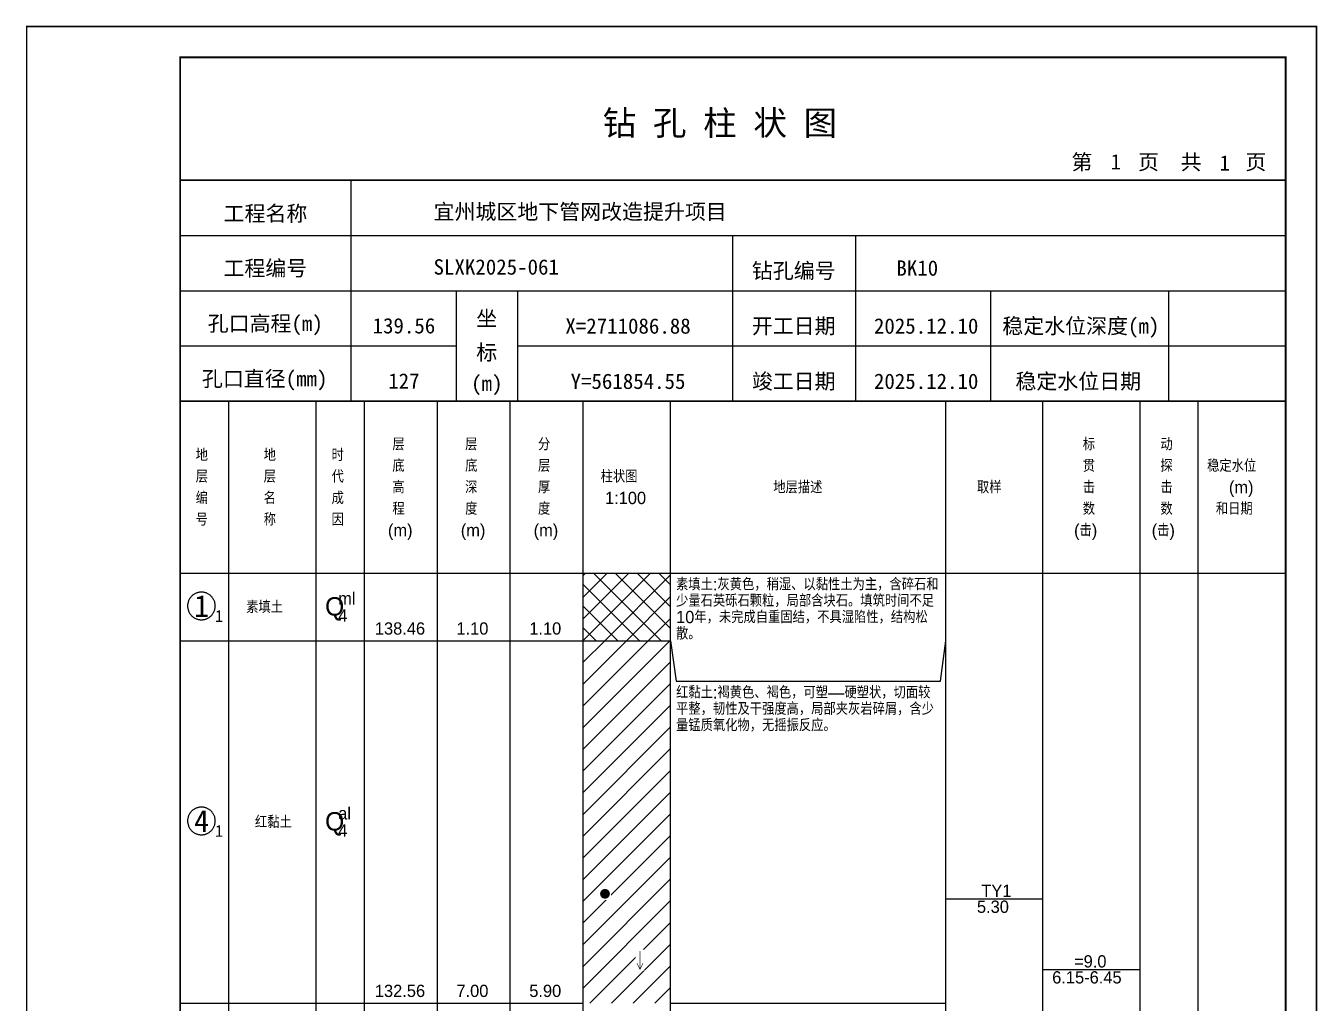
# Model space of a CAD drawing. Header units: millimetres. Extents: x 12489 to 89920, y 4630 to 4927.
# Drawn here: x 14469.3 to 14679.6, y 4767.7 to 4926.8 of the extents above; entities that cross this region are included whole.
import ezdxf
from ezdxf.enums import TextEntityAlignment as Align

# ---------------------------------------------------------------- set-up
doc = ezdxf.new("R2010")
doc.units = ezdxf.units.MM
doc.layers.add('GICAD_QUYANG', color=7, linetype='Continuous')
doc.layers.add('ZZT_TC', color=7, linetype='Continuous')
doc.styles.add('成果图图块', font='', dxfattribs={"height": 2.5})
doc.styles.add('成果图模板', font='')
doc.styles.add('成果图模板标题', font='simhei.ttf')
doc.styles.add('成果图表体', font='Comfont.shx', dxfattribs={"height": 2, "bigfont": 'Hztxt12a.shx'})
doc.styles.get('成果图图块').set_extended_font_data('FangSong_GB2312')
doc.styles.get('成果图模板').set_extended_font_data('FangSong_GB2312')

# ---------------------------------------------------------------- blocks, each defined once
blk = doc.blocks.new('DCBH-1-1-922', base_point=(0.3, -0.11))
at = {"layer": 'ZZT_TC', "color": 7}
blk.add_polyline3d([(-0.19, 2.31, 0), (-0.3, 2.31, 0), (-0.41, 2.3, 0), (-0.52, 2.29, 0), (-0.63, 2.27, 0), (-0.73, 2.24, 0), (-0.84, 2.21, 0), (-0.95, 2.18, 0), (-1.05, 2.14, 0), (-1.15, 2.09, 0), (-1.25, 2.04, 0), (-1.35, 1.99, 0), (-1.44, 1.93, 0), (-1.53, 1.87, 0), (-1.62, 1.8, 0), (-1.7, 1.73, 0), (-1.78, 1.65, 0), (-1.86, 1.57, 0), (-1.93, 1.49, 0), (-2, 1.4, 0), (-2.06, 1.31, 0), (-2.12, 1.22, 0), (-2.17, 1.12, 0), (-2.22, 1.02, 0), (-2.27, 0.92, 0), (-2.31, 0.82, 0), (-2.34, 0.71, 0), (-2.37, 0.61, 0), (-2.4, 0.5, 0), (-2.41, 0.39, 0), (-2.43, 0.28, 0), (-2.44, 0.17, 0), (-2.44, 0.06, 0), (-2.44, -0.05, 0), (-2.43, -0.16, 0), (-2.41, -0.27, 0), (-2.4, -0.38, 0), (-2.37, -0.49, 0), (-2.34, -0.6, 0), (-2.31, -0.7, 0), (-2.27, -0.8, 0), (-2.22, -0.9, 0), (-2.17, -1, 0), (-2.12, -1.1, 0), (-2.06, -1.19, 0), (-2, -1.28, 0), (-1.93, -1.37, 0), (-1.86, -1.45, 0), (-1.78, -1.53, 0), (-1.7, -1.61, 0), (-1.62, -1.68, 0), (-1.53, -1.75, 0), (-1.44, -1.81, 0), (-1.35, -1.87, 0), (-1.25, -1.93, 0), (-1.15, -1.98, 0), (-1.05, -2.02, 0), (-0.95, -2.06, 0), (-0.84, -2.1, 0), (-0.73, -2.13, 0), (-0.63, -2.15, 0), (-0.52, -2.17, 0), (-0.41, -2.18, 0), (-0.3, -2.19, 0), (-0.19, -2.19, 0), (-0.08, -2.19, 0), (0.03, -2.18, 0), (0.14, -2.17, 0), (0.25, -2.15, 0), (0.36, -2.13, 0), (0.47, -2.1, 0), (0.57, -2.06, 0), (0.67, -2.02, 0), (0.77, -1.98, 0), (0.87, -1.93, 0), (0.97, -1.87, 0), (1.06, -1.81, 0), (1.15, -1.75, 0), (1.24, -1.68, 0), (1.32, -1.61, 0), (1.4, -1.53, 0), (1.48, -1.45, 0), (1.55, -1.37, 0), (1.62, -1.28, 0), (1.68, -1.19, 0), (1.74, -1.1, 0), (1.8, -1, 0), (1.85, -0.9, 0), (1.89, -0.8, 0), (1.93, -0.7, 0), (1.97, -0.6, 0), (2, -0.49, 0), (2.02, -0.38, 0), (2.04, -0.27, 0), (2.05, -0.16, 0), (2.06, -0.05, 0), (2.06, 0.06, 0), (2.06, 0.17, 0), (2.05, 0.28, 0), (2.04, 0.39, 0), (2.02, 0.5, 0), (2, 0.61, 0), (1.97, 0.71, 0), (1.93, 0.82, 0), (1.89, 0.92, 0), (1.85, 1.02, 0), (1.8, 1.12, 0), (1.74, 1.22, 0), (1.68, 1.31, 0), (1.62, 1.4, 0), (1.55, 1.49, 0), (1.48, 1.57, 0), (1.4, 1.65, 0), (1.32, 1.73, 0), (1.24, 1.8, 0), (1.15, 1.87, 0), (1.06, 1.93, 0), (0.97, 1.99, 0), (0.87, 2.04, 0), (0.77, 2.09, 0), (0.67, 2.14, 0), (0.57, 2.18, 0), (0.47, 2.21, 0), (0.36, 2.24, 0), (0.25, 2.27, 0), (0.14, 2.29, 0), (0.03, 2.3, 0), (-0.08, 2.31, 0), (-0.19, 2.31, 0)], dxfattribs=at)
at = {"style": '成果图图块'}
blk.add_text('1', height=3.57, dxfattribs=at).set_placement((-0.16, -1.74), align=Align.CENTER)
blk.add_text('1', height=1.91, dxfattribs=at).set_placement((2.03, -2.53))
blk = doc.blocks.new('DCBH-1-1-923', base_point=(0.3, -0.11))
at = {"layer": 'ZZT_TC', "color": 7}
blk.add_polyline3d([(-0.19, 2.31, 0), (-0.3, 2.31, 0), (-0.41, 2.3, 0), (-0.52, 2.29, 0), (-0.63, 2.27, 0), (-0.73, 2.24, 0), (-0.84, 2.21, 0), (-0.95, 2.18, 0), (-1.05, 2.14, 0), (-1.15, 2.09, 0), (-1.25, 2.04, 0), (-1.35, 1.99, 0), (-1.44, 1.93, 0), (-1.53, 1.87, 0), (-1.62, 1.8, 0), (-1.7, 1.73, 0), (-1.78, 1.65, 0), (-1.86, 1.57, 0), (-1.93, 1.49, 0), (-2, 1.4, 0), (-2.06, 1.31, 0), (-2.12, 1.22, 0), (-2.17, 1.12, 0), (-2.22, 1.02, 0), (-2.27, 0.92, 0), (-2.31, 0.82, 0), (-2.34, 0.71, 0), (-2.37, 0.61, 0), (-2.4, 0.5, 0), (-2.41, 0.39, 0), (-2.43, 0.28, 0), (-2.44, 0.17, 0), (-2.44, 0.06, 0), (-2.44, -0.05, 0), (-2.43, -0.16, 0), (-2.41, -0.27, 0), (-2.4, -0.38, 0), (-2.37, -0.49, 0), (-2.34, -0.6, 0), (-2.31, -0.7, 0), (-2.27, -0.8, 0), (-2.22, -0.9, 0), (-2.17, -1, 0), (-2.12, -1.1, 0), (-2.06, -1.19, 0), (-2, -1.28, 0), (-1.93, -1.37, 0), (-1.86, -1.45, 0), (-1.78, -1.53, 0), (-1.7, -1.61, 0), (-1.62, -1.68, 0), (-1.53, -1.75, 0), (-1.44, -1.81, 0), (-1.35, -1.87, 0), (-1.25, -1.93, 0), (-1.15, -1.98, 0), (-1.05, -2.02, 0), (-0.95, -2.06, 0), (-0.84, -2.1, 0), (-0.73, -2.13, 0), (-0.63, -2.15, 0), (-0.52, -2.17, 0), (-0.41, -2.18, 0), (-0.3, -2.19, 0), (-0.19, -2.19, 0), (-0.08, -2.19, 0), (0.03, -2.18, 0), (0.14, -2.17, 0), (0.25, -2.15, 0), (0.36, -2.13, 0), (0.47, -2.1, 0), (0.57, -2.06, 0), (0.67, -2.02, 0), (0.77, -1.98, 0), (0.87, -1.93, 0), (0.97, -1.87, 0), (1.06, -1.81, 0), (1.15, -1.75, 0), (1.24, -1.68, 0), (1.32, -1.61, 0), (1.4, -1.53, 0), (1.48, -1.45, 0), (1.55, -1.37, 0), (1.62, -1.28, 0), (1.68, -1.19, 0), (1.74, -1.1, 0), (1.8, -1, 0), (1.85, -0.9, 0), (1.89, -0.8, 0), (1.93, -0.7, 0), (1.97, -0.6, 0), (2, -0.49, 0), (2.02, -0.38, 0), (2.04, -0.27, 0), (2.05, -0.16, 0), (2.06, -0.05, 0), (2.06, 0.06, 0), (2.06, 0.17, 0), (2.05, 0.28, 0), (2.04, 0.39, 0), (2.02, 0.5, 0), (2, 0.61, 0), (1.97, 0.71, 0), (1.93, 0.82, 0), (1.89, 0.92, 0), (1.85, 1.02, 0), (1.8, 1.12, 0), (1.74, 1.22, 0), (1.68, 1.31, 0), (1.62, 1.4, 0), (1.55, 1.49, 0), (1.48, 1.57, 0), (1.4, 1.65, 0), (1.32, 1.73, 0), (1.24, 1.8, 0), (1.15, 1.87, 0), (1.06, 1.93, 0), (0.97, 1.99, 0), (0.87, 2.04, 0), (0.77, 2.09, 0), (0.67, 2.14, 0), (0.57, 2.18, 0), (0.47, 2.21, 0), (0.36, 2.24, 0), (0.25, 2.27, 0), (0.14, 2.29, 0), (0.03, 2.3, 0), (-0.08, 2.31, 0), (-0.19, 2.31, 0)], dxfattribs=at)
at = {"style": '成果图图块'}
blk.add_text('4', height=3.57, dxfattribs=at).set_placement((-0.16, -1.74), align=Align.CENTER)
blk.add_text('1', height=1.91, dxfattribs=at).set_placement((2.03, -2.53))
blk = doc.blocks.new('gkqy1.dwg', base_point=(0.8, 0))
blk.add_wipeout([(-0.2, -0.2), (1.8, -0.2), (1.8, 1.8), (-0.2, 1.8)])
at = {"layer": 'GICAD_QUYANG'}
h = blk.add_hatch(color=7, dxfattribs=at)
edge = h.paths.add_edge_path()
edge.add_arc((0.8, 0.8), 0.8, 0, 360)
blk = doc.blocks.new('zztSLbg.dwg', base_point=(0.5, 0))
blk.add_wipeout([(-0.2, -0.2), (1.2, -0.2), (1.2, 3.2), (-0.2, 3.2)])
at = {"color": 7, "const_width": 0.1}
for points in [[(0.5, 3), (0.5, 0)], [(0, 1), (0.5, 0), (1, 1)]]:
    blk.add_lwpolyline(points, dxfattribs=at)
blk = doc.blocks.new('钻孔柱状图路桥昇龙制图梁世成校核莫家里.dwg10', base_point=(25, 236))
for p, q in [((52.82, 236), (52.82, 272)), ((25, 263), (205, 263)), ((115, 236), (115, 263)), ((135, 236), (135, 263)), ((25, 254), (205, 254)), ((70, 236), (70, 254)), ((80, 236), (80, 254)), ((157, 236), (157, 254)), ((185.95, 236), (185.95, 254)), ((25, 245), (70, 245)), ((80, 245), (205, 245))]:
    blk.add_line(p, q)
for points, const_width in [([(0, 0), (210, 0), (210, 297), (0, 297)], 0.25), ([(25, 5), (205, 5), (205, 292), (25, 292)], 0.3)]:
    blk.add_lwpolyline(points, close=True, dxfattribs=dict(const_width=const_width))
at = {"const_width": 0.3}
for points in [[(25, 272), (205, 272)], [(25, 236), (205, 236)]]:
    blk.add_lwpolyline(points, dxfattribs=at)
for s, height, style, p in [('钻 孔 柱 状 图', 4, '成果图模板标题', (93.8, 279.31)), ('第', 2.5, '成果图模板', (170.12, 273.7)), ('页', 2.5, '成果图模板', (180.96, 273.7)), ('共', 2.5, '成果图模板', (187.88, 273.7)), ('页', 2.5, '成果图模板', (198.44, 273.7)), ('工程名称', 2.5, '成果图模板', (32.07, 265.32)), ('宜州城区地下管网改造提升项目', 2.5, '成果图模板', (66.26, 265.61)), ('工程编号', 2.5, '成果图模板', (32.05, 256.41)), ('SLXK2025-061', 2.5, '成果图模板', (66.26, 256.61)), ('钻孔编号', 2.5, '成果图模板', (118.08, 256)), ('BK10', 2.5, '成果图模板', (141.61, 256.43)), ('孔口高程(m)', 2.5, '成果图模板', (29.48, 247.41)), ('坐', 2.5, '成果图模板', (73.21, 248.24)), ('开工日期', 2.5, '成果图模板', (118.08, 247)), ('稳定水位深度(m)', 2.5, '成果图模板', (158.86, 247)), ('标', 2.5, '成果图模板', (73.21, 242.7)), ('孔口直径(mm)', 2.5, '成果图模板', (28.54, 238.41)), ('(m) ', 2.5, '成果图模板', (72.38, 237.65)), ('竣工日期', 2.5, '成果图模板', (118.08, 238)), ('稳定水位日期', 2.5, '成果图模板', (160.99, 238))]:
    blk.add_text(s, height=height, dxfattribs=dict(style=style)).set_placement(p)
at = {"style": '成果图模板'}
for s, p in [('1', (177.35, 273.74)), ('1', (195.08, 273.53)), ('139.56', (61.43, 247.04)), ('X=2711086.88', (97.92, 247)), ('2025.12.10', (146.46, 247)), ('127', (61.43, 238.04)), ('Y=561854.55', (97.92, 238)), ('2025.12.10', (146.46, 238))]:
    blk.add_text(s, height=2.5, dxfattribs=at).set_placement(p, align=Align.CENTER)

msp = doc.modelspace()

# ---------------------------------------------------------------- hatches: boundary and pattern name
at = {"linetype": 'Continuous'}
h = msp.add_hatch(dxfattribs=at)
h.set_pattern_fill('GKSTT', scale=0.5, style=0, pattern_type=2)
h.set_pattern_definition([(45, (0, 0), (-1.76776695, 1.76776695), []), (135, (0, 0), (-1.76776695, -1.76776695), [])])
h.paths.add_polyline_path([(14560.06, 4826.71), (14574.29, 4826.71), (14574.29, 4837.71), (14560.06, 4837.71)])
h = msp.add_hatch(dxfattribs=at)
h.set_pattern_fill('GKNXT', scale=0.5, style=0, pattern_type=2)
h.set_pattern_definition([(45, (0, 0), (-1.76776695, 1.76776695), [])])
h.paths.add_polyline_path([(14560.06, 4767.71), (14574.29, 4767.71), (14574.29, 4826.71), (14560.06, 4826.71)])

# ---------------------------------------------------------------- linework, layer by layer
at = {"color": 0}
for p, q in [((14494.45, 4837.71), (14502.35, 4837.71)), ((14494.45, 4826.71), (14494.45, 4837.71)), ((14502.35, 4826.71), (14502.35, 4837.71)), ((14494.45, 4826.71), (14502.35, 4826.71)), ((14494.45, 4826.71), (14502.35, 4826.71)), ((14494.45, 4767.71), (14494.45, 4826.71)), ((14502.35, 4767.71), (14502.35, 4826.71)), ((14494.45, 4767.71), (14502.35, 4767.71))]:
    msp.add_line(p, q, dxfattribs=at)
for points in [[(14494.45, 4865.71), (14502.35, 4865.71)], [(14494.45, 4837.71), (14494.45, 4865.71)], [(14502.35, 4837.71), (14502.35, 4865.71)], [(14502.35, 4865.71), (14516.58, 4865.71)], [(14502.35, 4837.71), (14502.35, 4865.71)], [(14516.58, 4837.71), (14516.58, 4865.71)], [(14516.58, 4865.71), (14524.49, 4865.71)], [(14516.58, 4837.71), (14516.58, 4865.71)], [(14524.49, 4837.71), (14524.49, 4865.71)], [(14524.49, 4865.71), (14536.35, 4865.71)], [(14524.49, 4837.71), (14524.49, 4865.71)], [(14536.35, 4837.71), (14536.35, 4865.71)], [(14536.35, 4865.71), (14548.2, 4865.71)], [(14536.35, 4837.71), (14536.35, 4865.71)], [(14548.2, 4837.71), (14548.2, 4865.71)], [(14548.2, 4865.71), (14560.06, 4865.71)], [(14548.2, 4837.71), (14548.2, 4865.71)], [(14560.06, 4837.71), (14560.06, 4865.71)], [(14560.06, 4865.71), (14574.29, 4865.71)], [(14560.06, 4837.71), (14560.06, 4865.71)], [(14574.29, 4837.71), (14574.29, 4865.71)], [(14574.29, 4865.71), (14619.11, 4865.71)], [(14574.29, 4837.71), (14574.29, 4865.71)], [(14619.11, 4837.71), (14619.11, 4865.71)], [(14619.11, 4865.71), (14634.92, 4865.71)], [(14619.11, 4837.71), (14619.11, 4865.71)], [(14634.92, 4837.71), (14634.92, 4865.71)], [(14634.92, 4865.71), (14650.73, 4865.71)], [(14634.92, 4837.71), (14634.92, 4865.71)], [(14650.73, 4837.71), (14650.73, 4865.71)], [(14650.73, 4865.71), (14660.22, 4865.71)], [(14650.73, 4837.71), (14650.73, 4865.71)], [(14660.22, 4837.71), (14660.22, 4865.71)], [(14660.22, 4865.71), (14674.45, 4865.71)], [(14660.22, 4837.71), (14660.22, 4865.71)], [(14674.45, 4837.71), (14674.45, 4865.71)], [(14494.45, 4837.71), (14502.35, 4837.71)], [(14494.45, 4643.71), (14494.45, 4837.71)], [(14494.45, 4837.71), (14502.35, 4837.71)], [(14502.35, 4643.71), (14502.35, 4837.71)], [(14502.35, 4837.71), (14516.58, 4837.71)], [(14502.35, 4643.71), (14502.35, 4837.71)], [(14502.35, 4837.71), (14516.58, 4837.71)], [(14502.35, 4837.71), (14516.58, 4837.71)], [(14502.35, 4826.71), (14502.35, 4837.71)], [(14516.58, 4643.71), (14516.58, 4837.71)], [(14516.58, 4826.71), (14516.58, 4837.71)], [(14516.58, 4837.71), (14524.49, 4837.71)], [(14516.58, 4643.71), (14516.58, 4837.71)], [(14516.58, 4837.71), (14524.49, 4837.71)], [(14516.58, 4837.71), (14524.49, 4837.71)], [(14516.58, 4826.71), (14516.58, 4837.71)], [(14524.49, 4643.71), (14524.49, 4837.71)], [(14524.49, 4826.71), (14524.49, 4837.71)], [(14524.49, 4837.71), (14536.35, 4837.71)], [(14524.49, 4643.71), (14524.49, 4837.71)], [(14524.49, 4837.71), (14536.35, 4837.71)], [(14524.49, 4837.71), (14536.35, 4837.71)], [(14524.49, 4826.71), (14524.49, 4837.71)], [(14536.35, 4643.71), (14536.35, 4837.71)], [(14536.35, 4826.71), (14536.35, 4837.71)], [(14536.35, 4837.71), (14548.2, 4837.71)], [(14536.35, 4643.71), (14536.35, 4837.71)], [(14536.35, 4837.71), (14548.2, 4837.71)], [(14536.35, 4837.71), (14548.2, 4837.71)], [(14536.35, 4826.71), (14536.35, 4837.71)], [(14548.2, 4643.71), (14548.2, 4837.71)], [(14548.2, 4826.71), (14548.2, 4837.71)], [(14548.2, 4837.71), (14560.06, 4837.71)], [(14548.2, 4643.71), (14548.2, 4837.71)], [(14548.2, 4837.71), (14560.06, 4837.71)], [(14548.2, 4837.71), (14560.06, 4837.71)], [(14548.2, 4826.71), (14548.2, 4837.71)], [(14560.06, 4643.71), (14560.06, 4837.71)], [(14560.06, 4826.71), (14560.06, 4837.71)], [(14560.06, 4837.71), (14574.29, 4837.71)], [(14560.06, 4643.71), (14560.06, 4837.71)], [(14560.06, 4837.71), (14574.29, 4837.71)], [(14574.29, 4643.71), (14574.29, 4837.71)], [(14574.29, 4837.71), (14619.11, 4837.71)], [(14574.29, 4643.71), (14574.29, 4837.71)], [(14574.29, 4837.71), (14619.11, 4837.71)], [(14574.29, 4826.71), (14574.29, 4837.71)], [(14619.11, 4643.71), (14619.11, 4837.71)], [(14619.11, 4826.71), (14619.11, 4837.71)], [(14619.11, 4837.71), (14634.92, 4837.71)], [(14619.11, 4643.71), (14619.11, 4837.71)], [(14619.11, 4837.71), (14634.92, 4837.71)], [(14634.92, 4643.71), (14634.92, 4837.71)], [(14634.92, 4837.71), (14650.73, 4837.71)], [(14634.92, 4643.71), (14634.92, 4837.71)], [(14634.92, 4837.71), (14650.73, 4837.71)], [(14650.73, 4643.71), (14650.73, 4837.71)], [(14650.73, 4837.71), (14660.22, 4837.71)], [(14650.73, 4643.71), (14650.73, 4837.71)], [(14650.73, 4837.71), (14660.22, 4837.71)], [(14660.22, 4643.71), (14660.22, 4837.71)], [(14660.22, 4837.71), (14674.45, 4837.71)], [(14660.22, 4643.71), (14660.22, 4837.71)], [(14660.22, 4837.71), (14674.45, 4837.71)], [(14674.45, 4643.71), (14674.45, 4837.71)], [(14502.35, 4826.71), (14516.58, 4826.71)], [(14502.35, 4826.71), (14516.58, 4826.71)], [(14502.35, 4767.71), (14502.35, 4826.71)], [(14516.58, 4767.71), (14516.58, 4826.71)], [(14516.58, 4826.71), (14524.49, 4826.71)], [(14516.58, 4826.71), (14524.49, 4826.71)], [(14516.58, 4767.71), (14516.58, 4826.71)], [(14524.49, 4767.71), (14524.49, 4826.71)], [(14524.49, 4826.71), (14536.35, 4826.71)], [(14524.49, 4826.71), (14536.35, 4826.71)], [(14524.49, 4767.71), (14524.49, 4826.71)], [(14536.35, 4767.71), (14536.35, 4826.71)], [(14536.35, 4826.71), (14548.2, 4826.71)], [(14536.35, 4826.71), (14548.2, 4826.71)], [(14536.35, 4767.71), (14536.35, 4826.71)], [(14548.2, 4767.71), (14548.2, 4826.71)], [(14548.2, 4826.71), (14560.06, 4826.71)], [(14548.2, 4826.71), (14560.06, 4826.71)], [(14548.2, 4767.71), (14548.2, 4826.71)], [(14560.06, 4767.71), (14560.06, 4826.71)], [(14574.29, 4826.71), (14575.19, 4820.11)], [(14574.29, 4767.71), (14574.29, 4826.71)], [(14618.22, 4820.11), (14619.11, 4826.71)], [(14619.11, 4767.71), (14619.11, 4826.71)], [(14575.19, 4820.11), (14618.22, 4820.11)], [(14619.11, 4784.71), (14634.92, 4784.71)], [(14634.92, 4773.21), (14650.73, 4773.21)], [(14502.35, 4767.71), (14516.58, 4767.71)], [(14516.58, 4767.71), (14524.49, 4767.71)], [(14524.49, 4767.71), (14536.35, 4767.71)], [(14536.35, 4767.71), (14548.2, 4767.71)], [(14548.2, 4767.71), (14560.06, 4767.71)], [(14574.29, 4767.71), (14619.11, 4767.71)]]:
    msp.add_lwpolyline(points, dxfattribs=at)
at = {"color": 7, "flags": 128}
msp.add_lwpolyline([(14560.06, 4826.71), (14574.29, 4826.71)], dxfattribs=at)

# ---------------------------------------------------------------- block references
for name, p in [('DCBH-1-1-922', (14498.4, 4832.21)), ('DCBH-1-1-923', (14498.4, 4797.21))]:
    msp.add_blockref(name, p)

# ---------------------------------------------------------------- texts
at = {"color": 0, "style": '成果图表体'}
for s, height, p in [('层', 2, (14529, 4857.71)), ('层', 2, (14540.85, 4857.71)), ('分', 2, (14552.71, 4857.71)), ('标', 2, (14641.41, 4857.71)), ('动', 2, (14654.05, 4857.71)), ('地', 2, (14496.98, 4855.96)), ('地', 2, (14508.05, 4855.96)), ('时', 2, (14519.11, 4855.96)), ('底', 2, (14529, 4854.21)), ('底', 2, (14540.85, 4854.21)), ('层', 2, (14552.71, 4854.21)), ('贯', 2, (14641.41, 4854.21)), ('探', 2, (14654.05, 4854.21)), ('稳定水位', 2, (14661.65, 4854.21)), ('层', 2, (14496.98, 4852.46)), ('层', 2, (14508.05, 4852.46)), ('代', 2, (14519.11, 4852.46)), ('高', 2, (14529, 4850.71)), ('深', 2, (14540.85, 4850.71)), ('厚', 2, (14552.71, 4850.71)), ('柱状图', 2, (14562.91, 4852.46)), ('地层描述', 2, (14591.02, 4850.71)), ('取样', 2, (14624.18, 4850.71)), ('击', 2, (14641.41, 4850.71)), ('击', 2, (14654.05, 4850.71)), ('(m)', 2, (14665.2, 4850.71)), ('编', 2, (14496.98, 4848.96)), ('名', 2, (14508.05, 4848.96)), ('成', 2, (14519.11, 4848.96)), ('1:100', 2, (14563.62, 4848.96)), ('程', 2, (14529, 4847.21)), ('度', 2, (14540.85, 4847.21)), ('度', 2, (14552.71, 4847.21)), ('数', 2, (14641.41, 4847.21)), ('数', 2, (14654.05, 4847.21)), ('和日期', 2, (14663.07, 4847.21)), ('号', 2, (14496.98, 4845.46)), ('称', 2, (14508.05, 4845.46)), ('因', 2, (14519.11, 4845.46)), ('(m)', 2, (14528.28, 4843.71)), ('(m)', 2, (14540.14, 4843.71)), ('(m)', 2, (14552, 4843.71)), ('(击)', 2, (14639.99, 4843.71)), ('(击)', 2, (14652.63, 4843.71)), ('Q', 3, (14518.05, 4830.81)), ('ml', 2, (14520.18, 4832.61)), ('素填土', 2, (14505.2, 4831.21)), ('4', 2, (14520.18, 4829.81)), ('138.46', 2, (14526.15, 4827.71)), ('1.10', 2, (14539.43, 4827.71)), ('1.10', 2, (14551.29, 4827.71)), ('红黏土', 2, (14506.63, 4796.21)), ('Q', 3, (14518.05, 4795.81)), ('al', 2, (14520.18, 4797.61)), ('4', 2, (14520.18, 4794.81)), ('TY1', 2, (14624.89, 4785.01)), ('5.30', 2, (14624.18, 4782.41)), ('=9.0', 2, (14639.99, 4773.51)), ('6.15-6.45', 2, (14636.43, 4770.91)), ('132.56', 2, (14526.15, 4768.71)), ('7.00', 2, (14539.43, 4768.71)), ('5.90', 2, (14551.29, 4768.71))]:
    msp.add_text(s, height=height, dxfattribs=at).set_placement(p)
at = {"color": 0, "char_height": 2, "width": 43.0292, "attachment_point": 1, "line_spacing_factor": 0.8, "style": '成果图表体'}
for s, insert in [('素填土:灰黄色，稍湿、以黏性土为主，含碎石和少量石英砾石颗粒，局部含块石。填筑时间不足10年，未完成自重固结，不具湿陷性，结构松散。', (14575.19, 4836.91)), ('红黏土:褐黄色、褐色，可塑—硬塑状，切面较平整，韧性及干强度高，局部夹灰岩碎屑，含少量锰质氧化物，无摇振反应。', (14575.19, 4819.31))]:
    msp.add_mtext(s, dxfattribs=dict(at, insert=insert))

# ---------------------------------------------------------------- next in the draw order: block references
for name, p in [('gkqy1.dwg', (14563.62, 4784.71)), ('zztSLbg.dwg', (14569.31, 4773.21))]:
    msp.add_blockref(name, p)

# ---------------------------------------------------------------- next in the draw order: block references
msp.add_blockref('钻孔柱状图路桥昇龙制图梁世成校核莫家里.dwg10', (14494.45, 4865.71))

doc.saveas('drawing.dxf')
